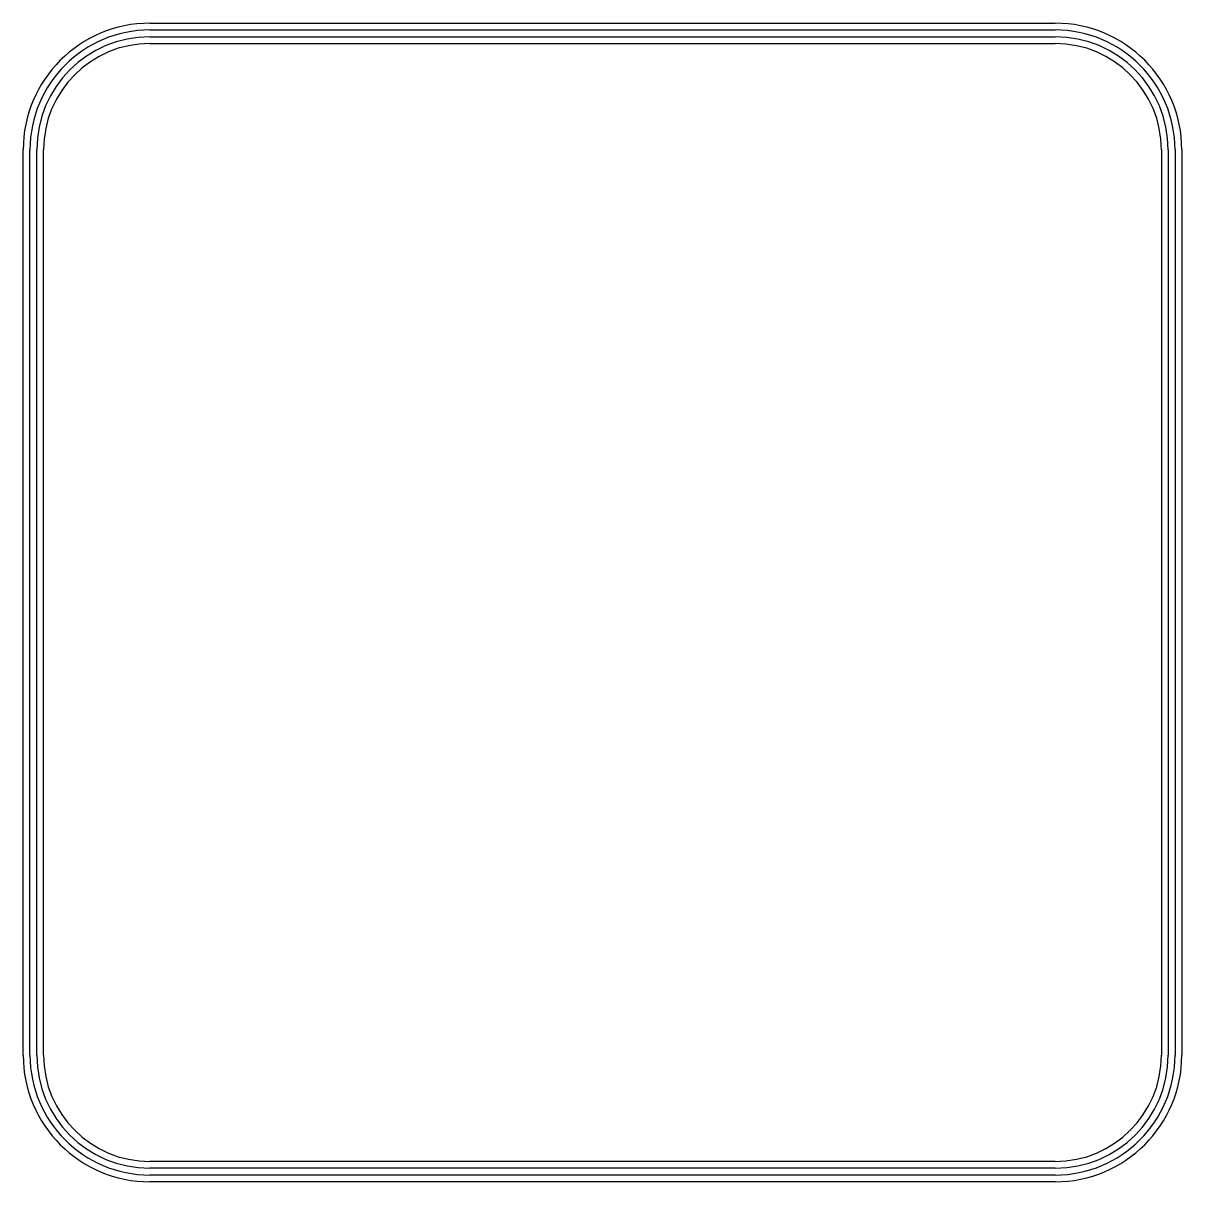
# Model space of a CAD drawing. Header units: inches. Extents: x -6 to 506, y -6 to 506.
import ezdxf

# ---------------------------------------------------------------- set-up
doc = ezdxf.new("R2010")
doc.units = ezdxf.units.IN
doc.header["$MEASUREMENT"] = 0

msp = doc.modelspace()

# ---------------------------------------------------------------- linework, layer by layer
for p, q in [((50, 506), (450, 506)), ((50, 503), (450, 503)), ((50, 500), (450, 500)), ((50, 497), (450, 497)), ((-6, 50), (-6, 450)), ((-3, 50), (-3, 450)), ((-3, 50), (-3, 450)), ((0, 50), (0, 450)), ((3, 50), (3, 450)), ((497, 450), (497, 50)), ((500, 450), (500, 50)), ((503, 450), (503, 50)), ((506, 450), (506, 50)), ((450, 3), (50, 3)), ((450, 0), (50, 0)), ((450, -3), (50, -3)), ((450, -6), (50, -6))]:
    msp.add_line(p, q)
for centre, radius, start, end in [((50, 450), 56, 90, 180), ((50, 450), 53, 90, 180), ((450, 450), 56, 0, 90), ((450, 450), 53, 0, 90), ((50, 450), 50, 90, 180), ((50, 450), 47, 90, 180), ((450, 450), 50, 0, 90), ((450, 450), 47, 0, 90), ((50, 50), 56, 180, 270), ((50, 50), 53, 180, 270), ((50, 50), 50, 180, 270), ((50, 50), 47, 180, 270), ((450, 50), 50, 270, 0), ((450, 50), 53, 270, 0), ((450, 50), 47, 270, 0), ((450, 50), 56, 270, 0)]:
    msp.add_arc(centre, radius, start, end)

doc.saveas('drawing.dxf')
